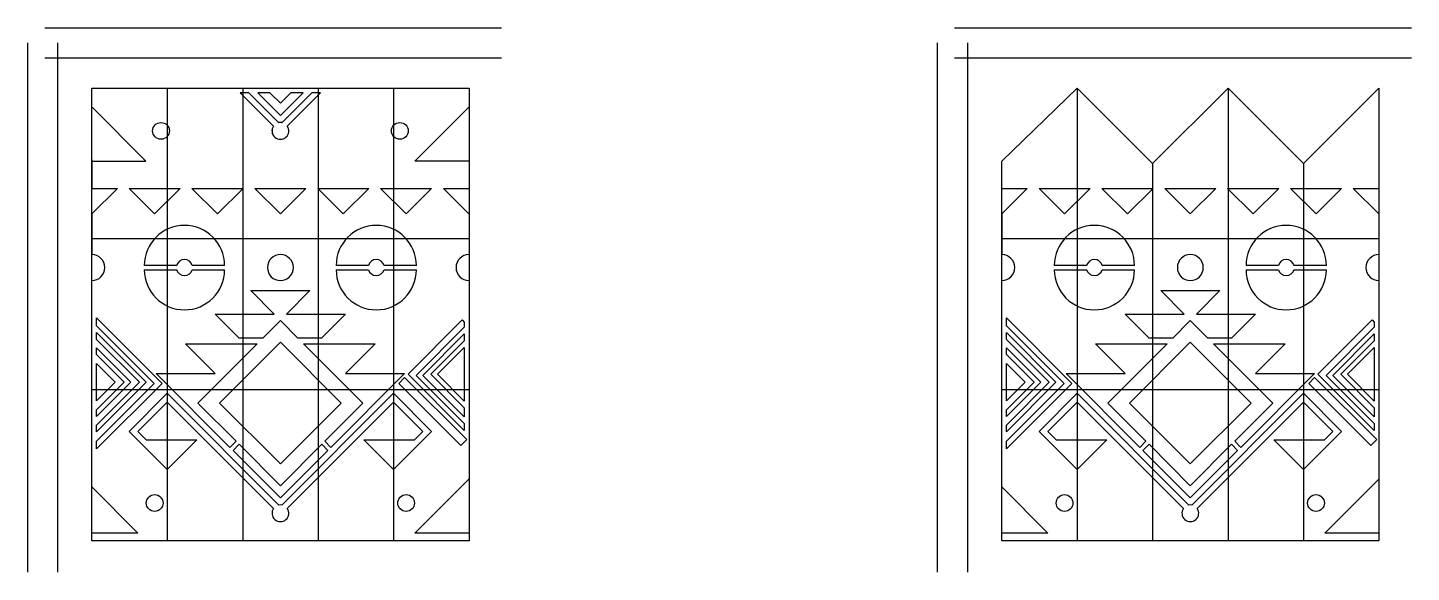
# Model space of a CAD drawing. Header units: metres. Extents: x 128.7 to 147.1, y -25.8 to -18.6.
import ezdxf

# ---------------------------------------------------------------- set-up
doc = ezdxf.new("R2010")
doc.units = ezdxf.units.M
doc.layers.add('0-COTAS REF', color=7, linetype='Continuous')
doc.layers.add('A-WALL', color=7, linetype='Continuous')

msp = doc.modelspace()

# ---------------------------------------------------------------- linework, layer by layer
for p, q in [((129.577, -25.394), (129.577, -19.394)), ((134.577, -19.394), (134.577, -25.394)), ((129.639, -22.544), (129.639, -22.439)), ((134.514, -22.495), (134.514, -22.563)), ((141.702, -22.544), (141.702, -22.439)), ((146.577, -22.495), (146.577, -22.563)), ((129.639, -22.724), (129.639, -22.635)), ((134.514, -22.652), (134.514, -22.744)), ((141.702, -22.724), (141.702, -22.635)), ((146.577, -22.652), (146.577, -22.744)), ((129.639, -22.924), (129.639, -22.835)), ((134.514, -22.833), (134.514, -23.542)), ((141.702, -22.924), (141.702, -22.835)), ((146.577, -22.833), (146.577, -23.542)), ((129.639, -23.539), (129.639, -23.043)), ((141.702, -23.539), (141.702, -23.043)), ((129.639, -23.747), (129.639, -23.658)), ((134.514, -23.631), (134.514, -23.749)), ((141.702, -23.747), (141.702, -23.658)), ((146.577, -23.631), (146.577, -23.749)), ((134.514, -23.838), (134.514, -23.93)), ((146.577, -23.838), (146.577, -23.93)), ((129.639, -23.948), (129.639, -23.859)), ((141.702, -23.948), (141.702, -23.859)), ((129.639, -24.176), (129.639, -24.072)), ((141.702, -24.176), (141.702, -24.072))]:
    msp.add_line(p, q)
at = {"color": 11}
for p, q in [((130.577, -19.394), (130.577, -25.394)), ((131.577, -19.394), (131.577, -25.394)), ((132.577, -19.394), (132.577, -25.394)), ((133.577, -19.394), (133.577, -25.394)), ((142.639, -19.394), (141.639, -20.361)), ((142.639, -19.394), (142.639, -25.394)), ((143.639, -20.394), (142.639, -19.394)), ((143.639, -20.394), (144.639, -19.394)), ((144.639, -19.394), (144.639, -25.394)), ((144.639, -19.394), (145.639, -20.394)), ((145.639, -20.394), (146.639, -19.394)), ((143.639, -20.394), (143.639, -25.394)), ((145.639, -20.394), (145.639, -25.394)), ((134.577, -21.394), (129.577, -21.394)), ((146.639, -21.394), (141.639, -21.394)), ((146.639, -21.394), (141.639, -21.394)), ((134.577, -23.394), (129.577, -23.394)), ((146.639, -23.394), (141.639, -23.394)), ((146.639, -23.394), (141.639, -23.394))]:
    msp.add_line(p, q, dxfattribs=at)
msp.add_lwpolyline([(129.577, -19.394), (134.577, -19.394), (134.577, -25.394), (129.577, -25.394)], close=True, dxfattribs=at)
msp.add_lwpolyline([(146.639, -19.394), (146.639, -25.394), (141.639, -25.394), (141.639, -20.361)], dxfattribs=at)
msp.add_lwpolyline([(132.168, -19.898), (132.609, -19.457), (132.494, -19.457), (132.098, -19.853, 0.098453), (132.055, -19.853), (131.659, -19.457), (131.544, -19.457), (131.985, -19.898, 1.913624)], format="xyb", close=True)
msp.add_lwpolyline([(132.377, -19.457), (132.216, -19.457), (132.077, -19.596), (131.937, -19.457), (131.776, -19.457), (132.077, -19.757)], close=True)
at = {"layer": '0-COTAS REF'}
for p, q in [((128.952, -18.594), (135.006, -18.594)), ((141.014, -18.594), (147.069, -18.594)), ((128.727, -25.811), (128.727, -18.794)), ((129.127, -25.811), (129.127, -18.794)), ((140.789, -25.811), (140.789, -18.794)), ((141.189, -25.811), (141.189, -18.794)), ((128.952, -18.994), (135.006, -18.994)), ((141.014, -18.994), (147.069, -18.994))]:
    msp.add_line(p, q, dxfattribs=at)
at = {"layer": 'A-WALL'}
for p, q in [((130.293, -20.361), (129.577, -19.645)), ((133.861, -20.361), (134.577, -19.645)), ((129.577, -20.345), (129.577, -20.727)), ((129.577, -20.361), (130.293, -20.361)), ((134.577, -20.361), (133.861, -20.361)), ((129.577, -20.727), (129.916, -20.727)), ((129.916, -20.727), (129.577, -21.061)), ((130.41, -21.061), (130.071, -20.727)), ((130.071, -20.727), (130.749, -20.727)), ((130.749, -20.727), (130.41, -21.061)), ((131.243, -21.061), (130.904, -20.727)), ((130.904, -20.727), (131.583, -20.727)), ((131.583, -20.727), (131.243, -21.061)), ((132.077, -21.061), (131.737, -20.727)), ((131.737, -20.727), (132.416, -20.727)), ((132.416, -20.727), (132.077, -21.061)), ((132.571, -20.727), (133.249, -20.727)), ((132.91, -21.061), (132.571, -20.727)), ((133.249, -20.727), (132.91, -21.061)), ((133.404, -20.727), (134.082, -20.727)), ((133.743, -21.061), (133.404, -20.727)), ((134.082, -20.727), (133.743, -21.061)), ((134.576, -21.061), (134.237, -20.727)), ((134.237, -20.727), (134.577, -20.727)), ((141.639, -20.727), (141.978, -20.727)), ((141.978, -20.727), (141.639, -21.061)), ((142.472, -21.061), (142.133, -20.727)), ((142.133, -20.727), (142.812, -20.727)), ((142.812, -20.727), (142.472, -21.061)), ((143.306, -21.061), (142.966, -20.727)), ((142.966, -20.727), (143.645, -20.727)), ((143.645, -20.727), (143.306, -21.061)), ((144.139, -21.061), (143.8, -20.727)), ((143.8, -20.727), (144.478, -20.727)), ((144.478, -20.727), (144.139, -21.061)), ((144.633, -20.727), (145.311, -20.727)), ((144.972, -21.061), (144.633, -20.727)), ((145.311, -20.727), (144.972, -21.061)), ((145.466, -20.727), (146.145, -20.727)), ((145.805, -21.061), (145.466, -20.727)), ((146.145, -20.727), (145.805, -21.061)), ((146.639, -21.061), (146.299, -20.727)), ((146.299, -20.727), (146.639, -20.727)), ((129.577, -21.061), (129.577, -21.601)), ((141.639, -21.061), (141.639, -21.601)), ((130.702, -21.746), (130.273, -21.746)), ((130.273, -21.801), (130.702, -21.801)), ((131.337, -21.746), (130.908, -21.746)), ((130.908, -21.801), (131.337, -21.801)), ((133.245, -21.746), (132.816, -21.746)), ((132.816, -21.801), (133.245, -21.801)), ((133.88, -21.746), (133.451, -21.746)), ((133.451, -21.801), (133.88, -21.801)), ((142.765, -21.746), (142.335, -21.746)), ((142.335, -21.801), (142.765, -21.801)), ((143.4, -21.746), (142.97, -21.746)), ((142.97, -21.801), (143.4, -21.801)), ((145.307, -21.746), (144.878, -21.746)), ((144.878, -21.801), (145.307, -21.801)), ((145.943, -21.746), (145.513, -21.746)), ((145.513, -21.801), (145.943, -21.801)), ((131.996, -22.39), (131.684, -22.077)), ((131.684, -22.077), (132.469, -22.077)), ((132.469, -22.077), (132.157, -22.39)), ((144.059, -22.39), (143.746, -22.077)), ((143.746, -22.077), (144.532, -22.077)), ((144.532, -22.077), (144.219, -22.39)), ((129.639, -22.439), (130.508, -23.308)), ((130.403, -23.308), (129.639, -22.544)), ((131.531, -22.707), (131.214, -22.39)), ((131.214, -22.39), (131.996, -22.39)), ((132.077, -22.474), (131.844, -22.707)), ((132.31, -22.707), (132.077, -22.474)), ((132.157, -22.39), (132.939, -22.39)), ((132.939, -22.39), (132.622, -22.707)), ((133.769, -23.184), (134.486, -22.467)), ((134.486, -22.467), (134.514, -22.495)), ((141.702, -22.439), (142.57, -23.308)), ((142.466, -23.308), (141.702, -22.544)), ((143.594, -22.707), (143.277, -22.39)), ((143.277, -22.39), (144.059, -22.39)), ((144.139, -22.474), (143.906, -22.707)), ((144.372, -22.707), (144.139, -22.474)), ((144.219, -22.39), (145.001, -22.39)), ((145.001, -22.39), (144.684, -22.707)), ((145.831, -23.184), (146.549, -22.467)), ((146.549, -22.467), (146.577, -22.495)), ((129.639, -22.635), (130.296, -23.291)), ((130.207, -23.291), (129.639, -22.724)), ((131.844, -22.707), (131.531, -22.707)), ((132.622, -22.707), (132.31, -22.707)), ((134.514, -22.563), (133.877, -23.201)), ((133.966, -23.201), (134.514, -22.652)), ((141.702, -22.635), (142.358, -23.291)), ((142.269, -23.291), (141.702, -22.724)), ((143.906, -22.707), (143.594, -22.707)), ((144.684, -22.707), (144.372, -22.707)), ((146.577, -22.563), (145.939, -23.201)), ((146.028, -23.201), (146.577, -22.652)), ((129.639, -22.835), (130.095, -23.291)), ((130.006, -23.291), (129.639, -22.924)), ((131.214, -23.175), (130.821, -22.783)), ((130.821, -22.783), (131.768, -22.783)), ((131.768, -22.783), (130.982, -23.568)), ((131.269, -23.568), (132.077, -22.761)), ((132.077, -22.761), (132.884, -23.568)), ((133.171, -23.568), (132.385, -22.783)), ((132.385, -22.783), (133.332, -22.783)), ((133.332, -22.783), (132.939, -23.175)), ((134.514, -22.744), (134.071, -23.187)), ((134.16, -23.187), (134.514, -22.833)), ((141.702, -22.835), (142.158, -23.291)), ((142.069, -23.291), (141.702, -22.924)), ((143.277, -23.175), (142.884, -22.783)), ((142.884, -22.783), (143.83, -22.783)), ((143.83, -22.783), (143.045, -23.568)), ((143.332, -23.568), (144.139, -22.761)), ((144.139, -22.761), (144.946, -23.568)), ((145.233, -23.568), (144.448, -22.783)), ((144.448, -22.783), (145.394, -22.783)), ((145.394, -22.783), (145.001, -23.175)), ((146.577, -22.744), (146.133, -23.187)), ((146.222, -23.187), (146.577, -22.833)), ((129.639, -23.043), (129.888, -23.291)), ((141.702, -23.043), (141.95, -23.291)), ((130.296, -23.291), (129.639, -23.948)), ((130.095, -23.291), (129.639, -23.747)), ((129.639, -23.859), (130.207, -23.291)), ((129.888, -23.291), (129.639, -23.539)), ((129.639, -23.658), (130.006, -23.291)), ((131.408, -24.155), (130.429, -23.175)), ((130.429, -23.175), (131.214, -23.175)), ((133.724, -23.175), (132.745, -24.155)), ((132.939, -23.175), (133.724, -23.175)), ((133.645, -23.308), (133.724, -23.229)), ((133.724, -23.229), (134.548, -24.053)), ((134.514, -23.93), (133.769, -23.184)), ((133.877, -23.201), (134.514, -23.838)), ((134.514, -23.749), (133.966, -23.201)), ((134.071, -23.187), (134.514, -23.631)), ((134.514, -23.542), (134.16, -23.187)), ((142.358, -23.291), (141.702, -23.948)), ((142.158, -23.291), (141.702, -23.747)), ((141.702, -23.859), (142.269, -23.291)), ((141.95, -23.291), (141.702, -23.539)), ((141.702, -23.658), (142.069, -23.291)), ((143.471, -24.155), (142.491, -23.175)), ((142.491, -23.175), (143.277, -23.175)), ((145.787, -23.175), (144.807, -24.155)), ((145.001, -23.175), (145.787, -23.175)), ((145.708, -23.308), (145.786, -23.229)), ((145.786, -23.229), (146.611, -24.053)), ((146.577, -23.93), (145.831, -23.184)), ((145.939, -23.201), (146.577, -23.838)), ((146.577, -23.749), (146.028, -23.201)), ((146.133, -23.187), (146.577, -23.631)), ((146.577, -23.542), (146.222, -23.187)), ((130.508, -23.308), (129.639, -24.176)), ((129.639, -24.072), (130.403, -23.308)), ((130.071, -23.945), (130.576, -23.439)), ((130.576, -23.439), (132.055, -24.919)), ((132.098, -24.919), (133.577, -23.439)), ((133.577, -23.439), (134.082, -23.945)), ((134.47, -24.132), (133.645, -23.308)), ((142.57, -23.308), (141.702, -24.176)), ((141.702, -24.072), (142.466, -23.308)), ((142.133, -23.945), (142.638, -23.439)), ((142.638, -23.439), (144.118, -24.919)), ((144.16, -24.919), (145.64, -23.439)), ((145.64, -23.439), (146.145, -23.945)), ((146.532, -24.132), (145.708, -23.308)), ((130.576, -23.555), (130.186, -23.945)), ((131.985, -24.965), (130.576, -23.555)), ((130.982, -23.568), (131.489, -24.075)), ((132.077, -24.375), (131.269, -23.568)), ((132.884, -23.568), (132.077, -24.375)), ((133.577, -23.555), (132.168, -24.965)), ((132.664, -24.075), (133.171, -23.568)), ((133.967, -23.945), (133.577, -23.555)), ((142.638, -23.555), (142.249, -23.945)), ((144.048, -24.965), (142.638, -23.555)), ((143.045, -23.568), (143.551, -24.075)), ((144.139, -24.375), (143.332, -23.568)), ((144.946, -23.568), (144.139, -24.375)), ((145.64, -23.555), (144.23, -24.965)), ((144.727, -24.075), (145.233, -23.568)), ((146.029, -23.945), (145.64, -23.555)), ((130.576, -24.45), (130.071, -23.945)), ((130.186, -23.945), (130.298, -24.056)), ((134.082, -23.945), (133.577, -24.45)), ((133.855, -24.056), (133.967, -23.945)), ((142.638, -24.45), (142.133, -23.945)), ((142.249, -23.945), (142.36, -24.056)), ((146.145, -23.945), (145.64, -24.45)), ((145.917, -24.056), (146.029, -23.945)), ((130.298, -24.056), (130.969, -24.056)), ((130.969, -24.056), (130.576, -24.45)), ((131.489, -24.075), (131.408, -24.155)), ((131.449, -24.196), (131.529, -24.115)), ((132.077, -24.823), (131.449, -24.196)), ((131.529, -24.115), (132.077, -24.663)), ((132.077, -24.663), (132.624, -24.115)), ((132.704, -24.196), (132.077, -24.823)), ((132.624, -24.115), (132.704, -24.196)), ((132.745, -24.155), (132.664, -24.075)), ((133.577, -24.45), (133.184, -24.056)), ((133.184, -24.056), (133.855, -24.056)), ((134.548, -24.053), (134.47, -24.132)), ((142.36, -24.056), (143.032, -24.056)), ((143.032, -24.056), (142.638, -24.45)), ((143.551, -24.075), (143.471, -24.155)), ((143.511, -24.196), (143.592, -24.115)), ((144.139, -24.823), (143.511, -24.196)), ((143.592, -24.115), (144.139, -24.663)), ((144.139, -24.663), (144.686, -24.115)), ((144.766, -24.196), (144.139, -24.823)), ((144.686, -24.115), (144.766, -24.196)), ((144.807, -24.155), (144.727, -24.075)), ((145.64, -24.45), (145.246, -24.056)), ((145.246, -24.056), (145.917, -24.056)), ((146.611, -24.053), (146.532, -24.132)), ((133.86, -25.292), (134.576, -24.576)), ((145.922, -25.292), (146.639, -24.576)), ((129.577, -24.68), (130.189, -25.292)), ((141.639, -24.68), (142.251, -25.292)), ((130.189, -25.292), (129.577, -25.292)), ((134.577, -25.292), (133.86, -25.292)), ((142.251, -25.292), (141.639, -25.292)), ((146.639, -25.292), (145.922, -25.292))]:
    msp.add_line(p, q, dxfattribs=at)
for centre in [(130.494, -19.962), (133.66, -19.962), (130.41, -24.893), (133.743, -24.893), (142.472, -24.893), (145.805, -24.893)]:
    msp.add_circle(centre, 0.111, dxfattribs=at)
for centre, radius, start, end in [((132.077, -19.962), 0.111, 145.1803, 34.8197), ((132.077, -19.959), 0.109, 78.7544, 101.2456), ((130.805, -21.746), 0.532, 360, 180), ((133.348, -21.746), 0.532, 360, 180), ((142.867, -21.746), 0.532, 360, 180), ((145.41, -21.746), 0.532, 360, 180), ((129.577, -21.773), 0.172, 270, 90), ((132.077, -21.773), 0.172, 0, 180), ((134.577, -21.773), 0.172, 90, 270), ((141.639, -21.773), 0.172, 270, 90), ((144.139, -21.773), 0.172, 0, 180), ((146.639, -21.773), 0.172, 90, 270), ((130.805, -21.801), 0.532, 180, 360), ((130.805, -21.773), 0.107, 15.0259, 164.9741), ((130.805, -21.773), 0.107, 195.0259, 344.9741), ((132.077, -21.773), 0.172, 180, 360), ((133.348, -21.801), 0.532, 180, 360), ((133.348, -21.773), 0.107, 15.0259, 164.9741), ((133.348, -21.773), 0.107, 195.0259, 344.9741), ((142.867, -21.801), 0.532, 180, 360), ((142.867, -21.773), 0.107, 15.0259, 164.9741), ((142.867, -21.773), 0.107, 195.0259, 344.9741), ((144.139, -21.773), 0.172, 180, 360), ((145.41, -21.801), 0.532, 180, 360), ((145.41, -21.773), 0.107, 15.0259, 164.9741), ((145.41, -21.773), 0.107, 195.0259, 344.9741), ((132.077, -25.015), 0.0979, 77.4947, 102.5053), ((144.139, -25.015), 0.0979, 77.4947, 102.5053), ((132.077, -25.028), 0.111, 145.1803, 34.8197), ((144.139, -25.028), 0.111, 145.1803, 34.8197)]:
    msp.add_arc(centre, radius, start, end, dxfattribs=at)

doc.saveas('drawing.dxf')
